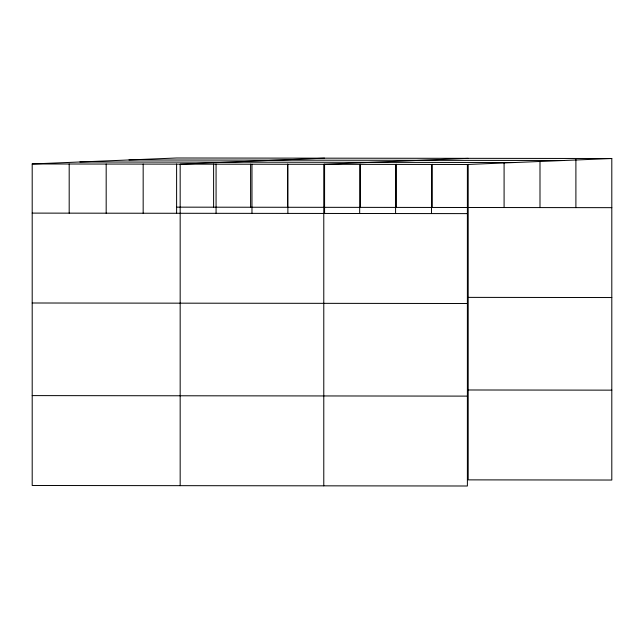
<?xml version="1.0" encoding="UTF-8"?>
<svg xmlns="http://www.w3.org/2000/svg" width="644" height="644" viewBox="0 0 644 644"><rect width="100%" height="100%" fill="white"/><g stroke="black" fill="none" stroke-linecap="round" stroke-linejoin="round"><path stroke-width="0.97" d="M611.8 158.513L176.609 157.997L32.2 163.962L32.2 485.487L467.391 486.003L467.391 164.478L611.8 158.513L611.8 480.038L468.188 479.869L468.188 164.365M176.609 213.14L176.609 164.019M324.576 158.174L180.167 164.14L180.167 485.665M468.188 158.344L323.779 164.309L323.779 485.834M128.953 159.97L564.144 160.485M79.856 161.99L515.047 162.505M32.2 163.962L467.391 164.478M176.609 207.151L611.8 207.666M32.2 213.108L467.391 213.623M468.188 297.375L611.8 297.544M32.2 302.994L467.391 303.509M468.188 389.982L611.8 390.151M32.2 395.601L467.391 396.116M575.897 159.479L575.897 207.618M539.994 161.435L539.994 207.577M504.091 162.401L504.091 207.537M432.285 164.317L432.285 207.448M431.488 164.429L431.488 213.583M396.382 164.276L396.382 207.408M395.585 164.389L395.585 213.542M360.479 164.236L360.479 207.368M359.682 164.349L359.682 213.494M324.576 164.196L324.576 213.317M287.876 164.26L287.876 213.414M287.586 164.148L287.586 207.279M251.973 164.22L251.973 213.373M250.597 164.107L250.597 207.239M216.07 164.18L216.07 213.325M213.607 164.059L213.607 207.191M143.169 164.091L143.169 213.244M106.18 164.051L106.18 213.196M69.19 164.003L69.19 213.156"/></g></svg>
